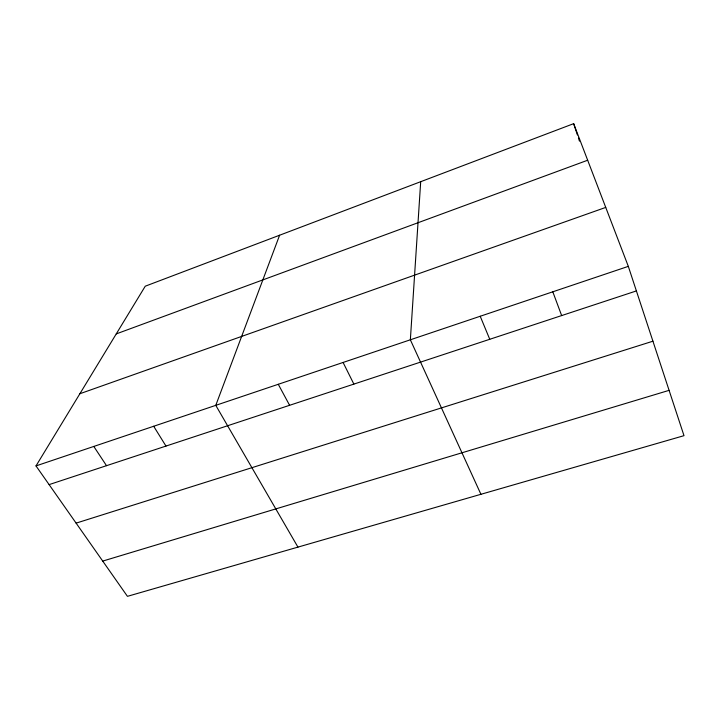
<?xml version="1.0" encoding="UTF-8"?>
<svg xmlns="http://www.w3.org/2000/svg" width="720" height="720" viewBox="0 0 720 720"><rect width="100%" height="100%" fill="white"/><g stroke="black" fill="none" stroke-linecap="round" stroke-linejoin="round"><path stroke-width="1.08" d="M420.696 181.692L410.355 339.795L480.924 494.298M279.603 235.224L215.775 405.351L297.945 547.119M36 465.912L145.251 286.2L573.66 123.66L628.317 266.364L684 435.672L127.44 596.34L36 465.912L628.317 266.364M116.244 333.909L587.664 160.236M79.884 393.732L605.736 207.414M49.113 484.614L636.39 290.925M76.113 523.134L652.932 341.199M102.726 561.087L669.096 390.348M93.798 446.445L106.515 465.687M153.684 426.267L165.978 446.076M278.271 384.291L289.602 405.297M343.089 362.457L353.871 384.102M480.213 316.26L489.753 339.282M552.807 291.807L561.654 315.576M573.66 123.66L577.413 134.964M578.439 138.051L579.465 141.129"/></g></svg>
